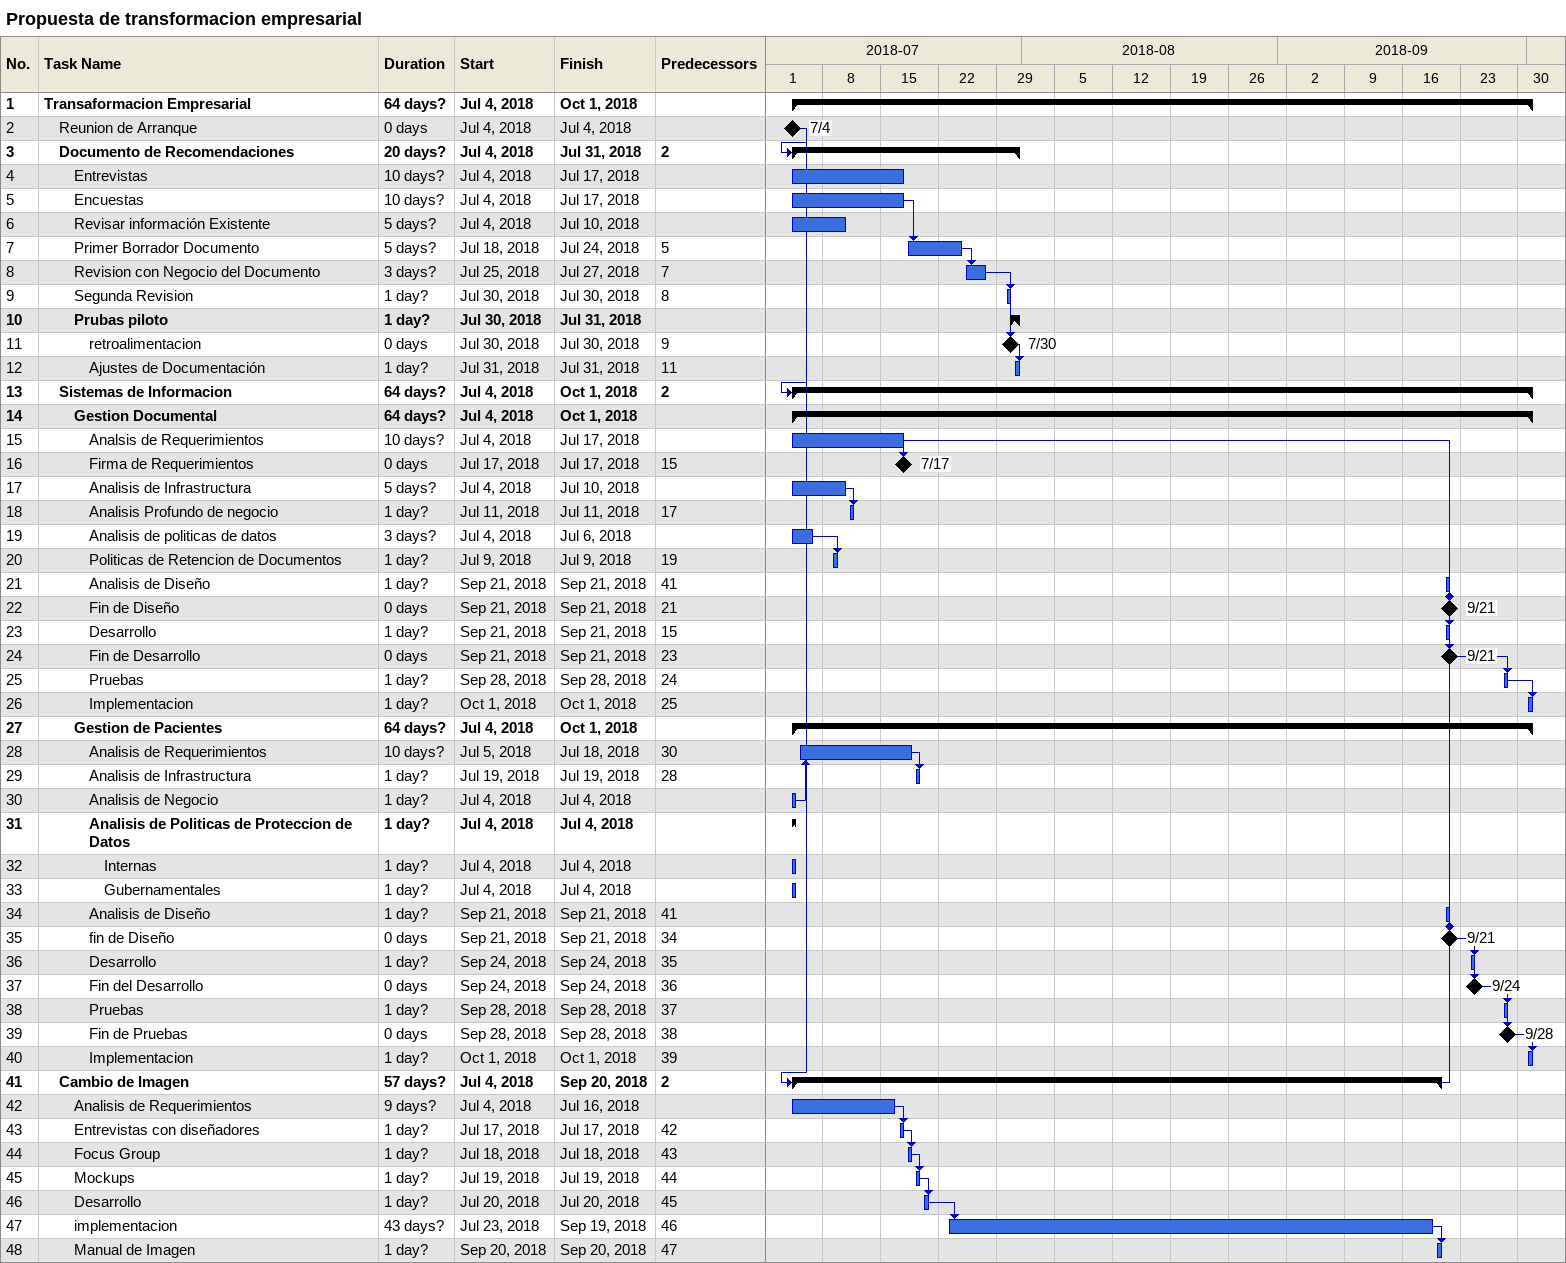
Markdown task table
Propuesta de transformacion empresarial

| ID | Level | Task | Duration | Start | Finish | Predecessors |
|---|---|---|---|---|---|---|
| 1 | 1 | **Transaformacion Empresarial** | 64d? | 2018-07-04 | 2018-10-01 |  |
| 2 | 2 | Reunion de Arranque | 0d | 2018-07-04 | 2018-07-04 |  |
| 3 | 2 | **Documento de Recomendaciones** | 20d? | 2018-07-04 | 2018-07-31 | 2 |
| 4 | 3 | Entrevistas | 10d? | 2018-07-04 | 2018-07-17 |  |
| 5 | 3 | Encuestas | 10d? | 2018-07-04 | 2018-07-17 |  |
| 6 | 3 | Revisar información Existente | 5d? | 2018-07-04 | 2018-07-10 |  |
| 7 | 3 | Primer Borrador Documento | 5d? | 2018-07-18 | 2018-07-24 | 5 |
| 8 | 3 | Revision con Negocio del Documento | 3d? | 2018-07-25 | 2018-07-27 | 7 |
| 9 | 3 | Segunda Revision | 1d? | 2018-07-30 | 2018-07-30 | 8 |
| 10 | 3 | **Prubas piloto** | 1d? | 2018-07-30 | 2018-07-31 |  |
| 11 | 4 | retroalimentacion | 0d | 2018-07-30 | 2018-07-30 | 9 |
| 12 | 4 | Ajustes de Documentación | 1d? | 2018-07-31 | 2018-07-31 | 11 |
| 13 | 2 | **Sistemas de Informacion** | 64d? | 2018-07-04 | 2018-10-01 | 2 |
| 14 | 3 | **Gestion Documental** | 64d? | 2018-07-04 | 2018-10-01 |  |
| 15 | 4 | Analsis de Requerimientos | 10d? | 2018-07-04 | 2018-07-17 |  |
| 16 | 4 | Firma de Requerimientos | 0d | 2018-07-17 | 2018-07-17 | 15 |
| 17 | 4 | Analisis de Infrastructura | 5d? | 2018-07-04 | 2018-07-10 |  |
| 18 | 4 | Analisis Profundo de negocio | 1d? | 2018-07-11 | 2018-07-11 | 17 |
| 19 | 4 | Analisis de politicas de datos | 3d? | 2018-07-04 | 2018-07-06 |  |
| 20 | 4 | Politicas de Retencion de Documentos | 1d? | 2018-07-09 | 2018-07-09 | 19 |
| 21 | 4 | Analisis de Diseño | 1d? | 2018-09-21 | 2018-09-21 | 41 |
| 22 | 4 | Fin de Diseño | 0d | 2018-09-21 | 2018-09-21 | 21 |
| 23 | 4 | Desarrollo | 1d? | 2018-09-21 | 2018-09-21 | 15 |
| 24 | 4 | Fin de Desarrollo | 0d | 2018-09-21 | 2018-09-21 | 23 |
| 25 | 4 | Pruebas | 1d? | 2018-09-28 | 2018-09-28 | 24 |
| 26 | 4 | Implementacion | 1d? | 2018-10-01 | 2018-10-01 | 25 |
| 27 | 3 | **Gestion de Pacientes** | 64d? | 2018-07-04 | 2018-10-01 |  |
| 28 | 4 | Analisis de Requerimientos | 10d? | 2018-07-05 | 2018-07-18 | 30 |
| 29 | 4 | Analisis de Infrastructura | 1d? | 2018-07-19 | 2018-07-19 | 28 |
| 30 | 4 | Analisis de Negocio | 1d? | 2018-07-04 | 2018-07-04 |  |
| 31 | 4 | **Analisis de Politicas de Proteccion de Datos** | 1d? | 2018-07-04 | 2018-07-04 |  |
| 32 | 5 | Internas | 1d? | 2018-07-04 | 2018-07-04 |  |
| 33 | 5 | Gubernamentales | 1d? | 2018-07-04 | 2018-07-04 |  |
| 34 | 4 | Analisis de Diseño | 1d? | 2018-09-21 | 2018-09-21 | 41 |
| 35 | 4 | fin de Diseño | 0d | 2018-09-21 | 2018-09-21 | 34 |
| 36 | 4 | Desarrollo | 1d? | 2018-09-24 | 2018-09-24 | 35 |
| 37 | 4 | Fin del Desarrollo | 0d | 2018-09-24 | 2018-09-24 | 36 |
| 38 | 4 | Pruebas | 1d? | 2018-09-28 | 2018-09-28 | 37 |
| 39 | 4 | Fin de Pruebas | 0d | 2018-09-28 | 2018-09-28 | 38 |
| 40 | 4 | Implementacion | 1d? | 2018-10-01 | 2018-10-01 | 39 |
| 41 | 2 | **Cambio de Imagen** | 57d? | 2018-07-04 | 2018-09-20 | 2 |
| 42 | 3 | Analisis de Requerimientos | 9d? | 2018-07-04 | 2018-07-16 |  |
| 43 | 3 | Entrevistas con diseñadores | 1d? | 2018-07-17 | 2018-07-17 | 42 |
| 44 | 3 | Focus Group | 1d? | 2018-07-18 | 2018-07-18 | 43 |
| 45 | 3 | Mockups | 1d? | 2018-07-19 | 2018-07-19 | 44 |
| 46 | 3 | Desarrollo | 1d? | 2018-07-20 | 2018-07-20 | 45 |
| 47 | 3 | implementacion | 43d? | 2018-07-23 | 2018-09-19 | 46 |
| 48 | 3 | Manual de Imagen | 1d? | 2018-09-20 | 2018-09-20 | 47 |
